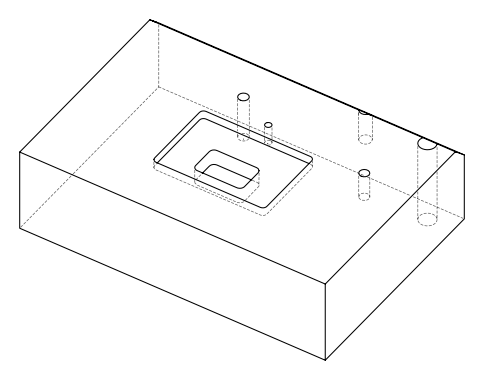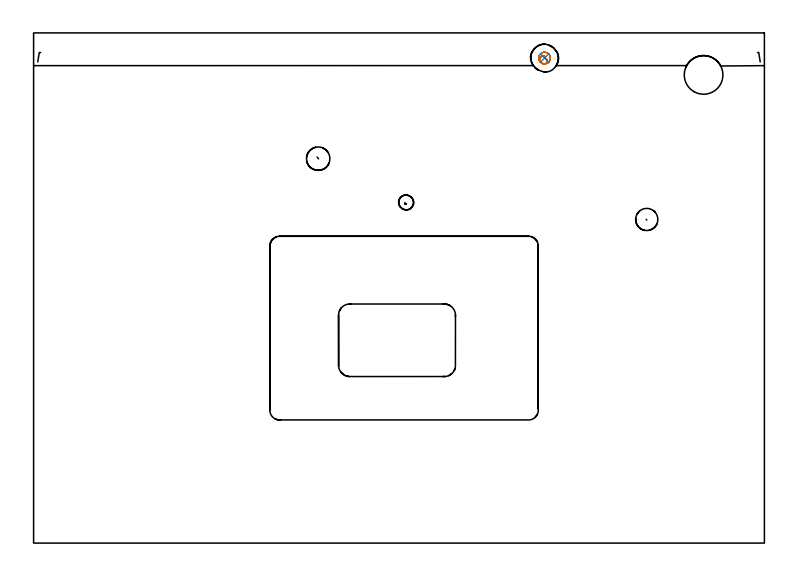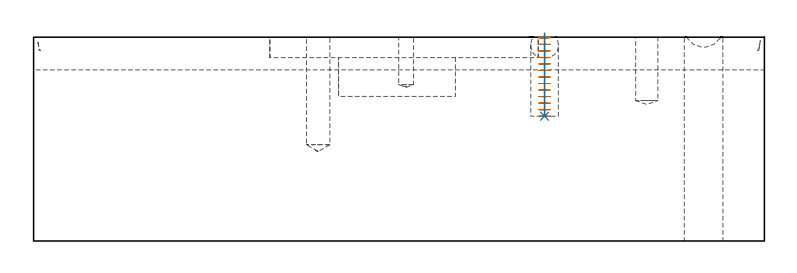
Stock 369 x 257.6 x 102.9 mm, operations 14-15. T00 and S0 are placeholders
(PLAN: 15 operations, 9 tool changes, 55.6 min)
(1 SPOT_DRILL | STEP1HOLE | NXT0321_9005460120000 | 0.05 min | 183 mm3)
(2 SPOT_DRILL_1 | STEP1POCKET | NXT0321_9005460120000 | 0.03 min | 1 mm3)
(3 SPOT_DRILL_2 | STEP1POCKET_2 | NXT0321_9005460120000 | 0.03 min | 1 mm3)
(4 SPOT_DRILL_3 | STEP1POCKET_3 | NXT0321_9005460120000 | 0.03 min | 0 mm3)
(5 DRILL_BLIND_HOLE_INTO_CENTER | STEP1HOLE | NXT0301_046 | 0.05 min | 360 mm3)
(6 GUN_DRILL_THROUGH_HOLE | STEP1HOLE | UGT0307_003 | 0.52 min | 3531 mm3)
(7 SPADE_DRILL_TO_ENLARGE_THROUGH_HOLE | STEP1HOLE | UGT0306_010 | 0.44 min | 26618 mm3)
(8 DRILL_BLIND_HOLE_INTO_CENTER_1 | STEP1POCKET | NXT0301_083 | 0.15 min | 3204 mm3)
(9 DRILL_BLIND_HOLE_INTO_CENTER_2 | STEP1POCKET_2 | UGT0301_228 | 0.24 min | 6043 mm3)
(10 DRILL_BLIND_HOLE_INTO_CENTER_3 | STEP1POCKET_3 | NXT0301_046 | 0.11 min | 1068 mm3)
(11 AREA_MILL | FG_CHAMFER_SURFACE | UGT0205_001 | 18.1 min | 50101 mm3)
(12 MILL_RECTANGULAR_POCKET | POCKET_RECTANGULAR_STRAIGHT | NXT0201_009 | Follow Part, ap 2, ae 75% | 25.58 min | 129201 mm3)
(13 MILL_RECTANGULAR_POCKET_1 | POCKET_RECTANGULAR_STRAIGHT_1 | NXT0201_009 | Follow Part, ap 2, ae 75% | 8.42 min | 41794 mm3)
(14 MILL_BLIND_HOLE_FROM_SOLID_MATERIAL | STEP1POCKET_1 | NXT0201_009 | Spiral | 1.64 min | 5451 mm3)
(15 BORE_BLIND_HOLE | STEP1POCKET_1 | UGT0332_073 | 0.17 min | 0 mm3)
(TOOL NXT0321_9005460120000 | NC Spot Drill, 142deg, 12mm, Carbide, Uncoated | D12 PA142 FL30 Z2)
(TOOL NXT0301_046 | Carbide Drill 7.5mm [860.1-0750-038A1-MM 2214] | D7.5 PA140 FL53 Z2)
(TOOL UGT0307_003 | Gun Drill 7 mm | D7 PA130 FL24 Z1)
(TOOL UGT0306_010 | Spade Drill 19.5mm | D19.5 PA132 FL10 Z2)
(TOOL NXT0301_083 | Carbide Drill 11.2mm [860.1-1120-056A1-MM 2214] | D11.2 PA140 FL72 Z2)
(TOOL UGT0301_228 | Twist Drill 11.8 mm | D11.8 PA118 FL93 Z2)
(TOOL UGT0205_001 | Chamfer Mill 20 x 3 x 45 deg. | D20 FL50 Z2)
(TOOL NXT0201_009 | ENDMILL 8mm [2P460-0800-NA 1630] | D8 FL26 Z6)
(TOOL UGT0332_073 | 13.8 mm Rough Boring Bar | D13.8)
(OP 14 MILL_BLIND_HOLE_FROM_SOLID_MATERIAL)
G17 G21 G94 G90
T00 M6
G54
G17 G0 G90 X258. Y244.9 S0 M3
G43 Z112.9 H1
Z102.6
G94 G3 X258.329 Y245.653 R0.449 F250.
X256.999 Y245.983 R1.248
X255.733 Y243.781 R1.947
X257.769 Y241.959 R2.252
X260.941 Y244.669 R2.95
X257.769 Y241.959 R-2.95
X259.355 Y243.314 R1.475
X258. Y244.9 R1.475
G0 Z99.3
G3 X258.329 Y245.653 R0.449
X256.999 Y245.983 R1.248
X255.733 Y243.781 R1.947
X257.769 Y241.959 R2.252
X260.941 Y244.669 R2.95
X257.769 Y241.959 R-2.95
X259.355 Y243.314 R1.475
X258. Y244.9 R1.475
G0 Z96.
G3 X258.329 Y245.653 R0.449
X256.999 Y245.983 R1.248
X255.733 Y243.781 R1.947
X257.769 Y241.959 R2.252
X260.941 Y244.669 R2.95
X257.769 Y241.959 R-2.95
X259.355 Y243.314 R1.475
X258. Y244.9 R1.475
G0 Z92.7
G3 X258.329 Y245.653 R0.449
X256.999 Y245.983 R1.248
X255.733 Y243.781 R1.947
X257.769 Y241.959 R2.252
X260.941 Y244.669 R2.95
X257.769 Y241.959 R-2.95
X259.355 Y243.314 R1.475
X258. Y244.9 R1.475
G0 Z89.4
G3 X258.329 Y245.653 R0.449
X256.999 Y245.983 R1.248
X255.733 Y243.781 R1.947
X257.769 Y241.959 R2.252
X260.941 Y244.669 R2.95
X257.769 Y241.959 R-2.95
X259.355 Y243.314 R1.475
X258. Y244.9 R1.475
G0 Z86.1
G3 X258.329 Y245.653 R0.449
X256.999 Y245.983 R1.248
X255.733 Y243.781 R1.947
X257.769 Y241.959 R2.252
X260.941 Y244.669 R2.95
X257.769 Y241.959 R-2.95
X259.355 Y243.314 R1.475
X258. Y244.9 R1.475
G0 Z82.8
G3 X258.329 Y245.653 R0.449
X256.999 Y245.983 R1.248
X255.733 Y243.781 R1.947
X257.769 Y241.959 R2.252
X260.941 Y244.669 R2.95
X257.769 Y241.959 R-2.95
X259.355 Y243.314 R1.475
X258. Y244.9 R1.475
G0 Z79.5
G3 X258.329 Y245.653 R0.449
X256.999 Y245.983 R1.248
X255.733 Y243.781 R1.947
X257.769 Y241.959 R2.252
X260.941 Y244.669 R2.95
X257.769 Y241.959 R-2.95
X259.355 Y243.314 R1.475
X258. Y244.9 R1.475
G0 Z76.2
G3 X258.329 Y245.653 R0.449
X256.999 Y245.983 R1.248
X255.733 Y243.781 R1.947
X257.769 Y241.959 R2.252
X260.941 Y244.669 R2.95
X257.769 Y241.959 R-2.95
X259.355 Y243.314 R1.475
X258. Y244.9 R1.475
G0 Z72.9
G3 X258.329 Y245.653 R0.449
X256.999 Y245.983 R1.248
X255.733 Y243.781 R1.947
X257.769 Y241.959 R2.252
X260.941 Y244.669 R2.95
X257.769 Y241.959 R-2.95
X259.355 Y243.314 R1.475
X258. Y244.9 R1.475
G0 Z69.6
G3 X258.329 Y245.653 R0.449
X256.999 Y245.983 R1.248
X255.733 Y243.781 R1.947
X257.769 Y241.959 R2.252
X260.941 Y244.669 R2.95
X257.769 Y241.959 R-2.95
X259.355 Y243.314 R1.475
X258. Y244.9 R1.475
G0 Z66.3
G3 X258.329 Y245.653 R0.449
X256.999 Y245.983 R1.248
X255.733 Y243.781 R1.947
X257.769 Y241.959 R2.252
X260.941 Y244.669 R2.95
X257.769 Y241.959 R-2.95
X259.355 Y243.314 R1.475
X258. Y244.9 R1.475
G0 Z63.
G3 X258.329 Y245.653 R0.449
X256.999 Y245.983 R1.248
X255.733 Y243.781 R1.947
X257.769 Y241.959 R2.252
X260.941 Y244.669 R2.95
X257.769 Y241.959 R-2.95
X259.355 Y243.314 R1.475
X258. Y244.9 R1.475
G0 Z112.9
M5
M2
(OP 15 BORE_BLIND_HOLE)
G17 G21 G94 G90
T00 M6
G54
G17 G0 G90 X258. Y244.9 S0 M3
G43 Z112.9 H0
G94 G85 G98 Z63. F250. R104.9
G80
M5
M2
